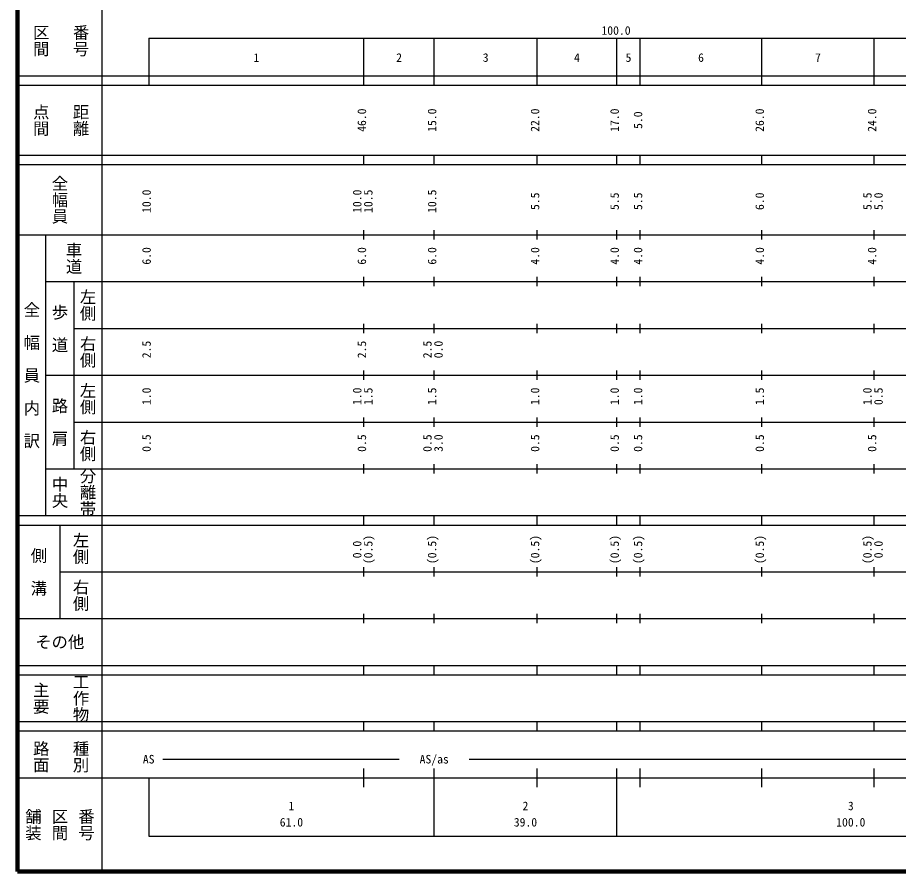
# Model space of a CAD drawing. Units: millimetres on the paper, enlarged 1000 times. Extents: x 40000 to 680000, y 20000 to 380000.
# Drawn here: x 40000 to 228169, y 20000 to 202409 of the extents above; entities that cross this region are included whole.
import ezdxf
from ezdxf.enums import TextEntityAlignment as Align

# ---------------------------------------------------------------- set-up
doc = ezdxf.new("R2010")
doc.units = ezdxf.units.MM
doc.header["$LTSCALE"] = 1000
doc.layers.add('M-TTL', color=2, linetype='Continuous', lineweight=140)
doc.layers.add('M-TTL-BAND', color=7, linetype='Continuous', lineweight=25)
doc.styles.add('@ＭＳ ゴシック', font='')
doc.styles.add('ＭＳ ゴシック', font='')
doc.styles.get('@ＭＳ ゴシック').set_extended_font_data('@MS Gothic')
doc.styles.get('ＭＳ ゴシック').set_extended_font_data('MS Gothic')

msp = doc.modelspace()

# ---------------------------------------------------------------- linework, layer by layer
at = {"layer": 'M-TTL'}
for p, q in [((40000, 380000), (40000, 20000)), ((40000, 20000), (680000, 20000))]:
    msp.add_line(p, q, dxfattribs=at)
at = {"layer": 'M-TTL-BAND'}
for p, q in [((58000, 370000), (58000, 20000)), ((68000, 198000), (579000, 198000)), ((68000, 198000), (68000, 188000)), ((114000, 188000), (114000, 198000)), ((129000, 188000), (129000, 198000)), ((151000, 188000), (151000, 198000)), ((168000, 188000), (168000, 198000)), ((173000, 188000), (173000, 198000)), ((199000, 188000), (199000, 198000)), ((223000, 188000), (223000, 198000)), ((40000, 190000), (579000, 190000)), ((40000, 188000), (579000, 188000)), ((40000, 173000), (579000, 173000)), ((114000, 171000), (114000, 173000)), ((129000, 171000), (129000, 173000)), ((151000, 171000), (151000, 173000)), ((168000, 171000), (168000, 173000)), ((173000, 171000), (173000, 173000)), ((199000, 171000), (199000, 173000)), ((223000, 171000), (223000, 173000)), ((40000, 171000), (579000, 171000)), ((114000, 155000), (114000, 157000)), ((129000, 155000), (129000, 157000)), ((151000, 155000), (151000, 157000)), ((168000, 155000), (168000, 157000)), ((173000, 155000), (173000, 157000)), ((199000, 155000), (199000, 157000)), ((223000, 155000), (223000, 157000)), ((40000, 156000), (579000, 156000)), ((46000, 96000), (46000, 156000)), ((114000, 145000), (114000, 147000)), ((129000, 145000), (129000, 147000)), ((151000, 145000), (151000, 147000)), ((168000, 145000), (168000, 147000)), ((173000, 145000), (173000, 147000)), ((199000, 145000), (199000, 147000)), ((223000, 145000), (223000, 147000)), ((46000, 146000), (579000, 146000)), ((52000, 146000), (52000, 106000)), ((52000, 136000), (579000, 136000)), ((114000, 135000), (114000, 137000)), ((129000, 135000), (129000, 137000)), ((151000, 135000), (151000, 137000)), ((168000, 135000), (168000, 137000)), ((173000, 135000), (173000, 137000)), ((199000, 135000), (199000, 137000)), ((223000, 135000), (223000, 137000)), ((114000, 125000), (114000, 127000)), ((129000, 125000), (129000, 127000)), ((151000, 125000), (151000, 127000)), ((168000, 125000), (168000, 127000)), ((173000, 125000), (173000, 127000)), ((199000, 125000), (199000, 127000)), ((223000, 125000), (223000, 127000)), ((46000, 126000), (579000, 126000)), ((114000, 115000), (114000, 117000)), ((129000, 115000), (129000, 117000)), ((151000, 115000), (151000, 117000)), ((168000, 115000), (168000, 117000)), ((173000, 115000), (173000, 117000)), ((199000, 115000), (199000, 117000)), ((223000, 115000), (223000, 117000)), ((52000, 116000), (579000, 116000)), ((46000, 106000), (579000, 106000)), ((114000, 105000), (114000, 107000)), ((129000, 105000), (129000, 107000)), ((151000, 105000), (151000, 107000)), ((168000, 105000), (168000, 107000)), ((173000, 105000), (173000, 107000)), ((199000, 105000), (199000, 107000)), ((223000, 105000), (223000, 107000)), ((40000, 96000), (579000, 96000)), ((114000, 94000), (114000, 96000)), ((129000, 94000), (129000, 96000)), ((151000, 94000), (151000, 96000)), ((168000, 94000), (168000, 96000)), ((173000, 94000), (173000, 96000)), ((199000, 94000), (199000, 96000)), ((223000, 94000), (223000, 96000)), ((40000, 94000), (579000, 94000)), ((49000, 94000), (49000, 74000)), ((114000, 83000), (114000, 85000)), ((129000, 83000), (129000, 85000)), ((151000, 83000), (151000, 85000)), ((168000, 83000), (168000, 85000)), ((173000, 83000), (173000, 85000)), ((199000, 83000), (199000, 85000)), ((223000, 83000), (223000, 85000)), ((49000, 84000), (579000, 84000)), ((40000, 74000), (579000, 74000)), ((114000, 73000), (114000, 75000)), ((129000, 73000), (129000, 75000)), ((151000, 73000), (151000, 75000)), ((168000, 73000), (168000, 75000)), ((173000, 73000), (173000, 75000)), ((199000, 73000), (199000, 75000)), ((223000, 73000), (223000, 75000)), ((40000, 64000), (579000, 64000)), ((114000, 62000), (114000, 64000)), ((129000, 62000), (129000, 64000)), ((151000, 62000), (151000, 64000)), ((168000, 62000), (168000, 64000)), ((173000, 62000), (173000, 64000)), ((199000, 62000), (199000, 64000)), ((223000, 62000), (223000, 64000)), ((40000, 62000), (579000, 62000)), ((40000, 52000), (579000, 52000)), ((114000, 50000), (114000, 52000)), ((129000, 50000), (129000, 52000)), ((151000, 50000), (151000, 52000)), ((168000, 50000), (168000, 52000)), ((173000, 50000), (173000, 52000)), ((199000, 50000), (199000, 52000)), ((223000, 50000), (223000, 52000)), ((40000, 50000), (579000, 50000)), ((71000, 44000), (121500, 44000)), ((136500, 44000), (375000, 44000)), ((114000, 38000), (114000, 42000)), ((129000, 27500), (129000, 42000)), ((151000, 38000), (151000, 42000)), ((168000, 27500), (168000, 42000)), ((173000, 38000), (173000, 42000)), ((199000, 38000), (199000, 42000)), ((223000, 38000), (223000, 42000)), ((40000, 40000), (579000, 40000)), ((68000, 40000), (68000, 27500)), ((68000, 27500), (579000, 27500))]:
    msp.add_line(p, q, dxfattribs=at)

# ---------------------------------------------------------------- texts
at = {"layer": 'M-TTL-BAND', "style": '@ＭＳ ゴシック'}
for s, p in [('区間', (45000, 197500)), ('番号', (53500, 197500)), ('点間', (45000, 180500)), ('距離', (53500, 180500)), ('全幅員', (49000, 163500)), ('車道', (52000, 151000)), ('左側', (55000, 141000)), ('全\u3000幅\u3000員\u3000内\u3000訳', (43000, 126000)), ('歩\u3000道', (49000, 136000)), ('右側', (55000, 131000)), ('左側', (55000, 121000)), ('路\u3000肩', (49000, 116000)), ('右側', (55000, 111000)), ('分離帯', (55000, 101000)), ('中央', (49000, 101000)), ('左側', (53500, 89000)), ('側\u3000溝', (44500, 84000)), ('右側', (53500, 79000)), ('主要', (45000, 57000)), ('工作物', (53500, 57000)), ('路面', (45000, 44500)), ('種別', (53500, 44500)), ('舗装', (43333, 30000)), ('区間', (49000, 30000)), ('番号', (54667, 30000))]:
    msp.add_text(s, height=2566, rotation=270, dxfattribs=at).set_placement(p, align=Align.MIDDLE_CENTER)
at = {"layer": 'M-TTL-BAND', "style": 'ＭＳ ゴシック'}
for s, p in [('100.0', (167844, 198195)), ('1', (91000, 192405)), ('2', (121500, 192405)), ('3', (140000, 192405)), ('4', (159500, 192405)), ('5', (170500, 192405)), ('6', (186000, 192405)), ('7', (211000, 192405)), ('AS', (68000, 42500)), ('AS/as', (129000, 42500)), ('1', (98500, 32523)), ('2', (148500, 32523)), ('3', (218000, 32523)), ('61.0', (98500, 29033)), ('39.0', (148500, 29033)), ('100.0', (218000, 29033))]:
    msp.add_text(s, height=1833, dxfattribs=at).set_placement(p, align=Align.BOTTOM_CENTER)
for s, p in [('46.0', (115000, 180500)), ('15.0', (130000, 180500)), ('22.0', (152000, 180500)), ('17.0', (169000, 180500)), ('26.0', (200000, 180500)), ('24.0', (224000, 180500)), ('5.0', (174000, 180500)), ('10.0', (69000, 163174)), ('10.0', (114000, 163174)), ('10.5', (116370, 163174)), ('10.5', (130000, 163174)), ('5.5', (152000, 163174)), ('5.5', (169000, 163174)), ('5.5', (174000, 163174)), ('6.0', (200000, 163174)), ('5.5', (223000, 163174)), ('5.0', (225370, 163174)), ('6.0', (69000, 151500)), ('6.0', (115000, 151500)), ('6.0', (130000, 151500)), ('4.0', (152000, 151500)), ('4.0', (169000, 151500)), ('4.0', (174000, 151500)), ('4.0', (200000, 151500)), ('4.0', (224000, 151500)), ('2.5', (69000, 131500)), ('2.5', (115000, 131500)), ('2.5', (129000, 131500)), ('0.0', (131370, 131500)), ('1.0', (69000, 121500)), ('1.0', (114000, 121500)), ('1.5', (116370, 121500)), ('1.5', (130000, 121500)), ('1.0', (152000, 121500)), ('1.0', (169000, 121500)), ('1.0', (174000, 121500)), ('1.5', (200000, 121500)), ('1.0', (223000, 121500)), ('0.5', (225370, 121500)), ('0.5', (69000, 111500)), ('0.5', (115000, 111500)), ('0.5', (129000, 111500)), ('3.0', (131370, 111500)), ('0.5', (152000, 111500)), ('0.5', (169000, 111500)), ('0.5', (174000, 111500)), ('0.5', (200000, 111500)), ('0.5', (224000, 111500)), ('0.0', (114000, 88764)), ('(0.5)', (116370, 88764)), ('(0.5)', (130000, 88764)), ('(0.5)', (152000, 88764)), ('(0.5)', (169000, 88764)), ('(0.5)', (174000, 88764)), ('(0.5)', (200000, 88764)), ('(0.5)', (223000, 88764)), ('0.0', (225370, 88764))]:
    msp.add_text(s, height=1833, rotation=90, dxfattribs=at).set_placement(p, align=Align.BOTTOM_CENTER)
msp.add_text('その他', height=2566, dxfattribs=at).set_placement((49000, 69000), align=Align.MIDDLE_CENTER)

doc.saveas('drawing.dxf')
